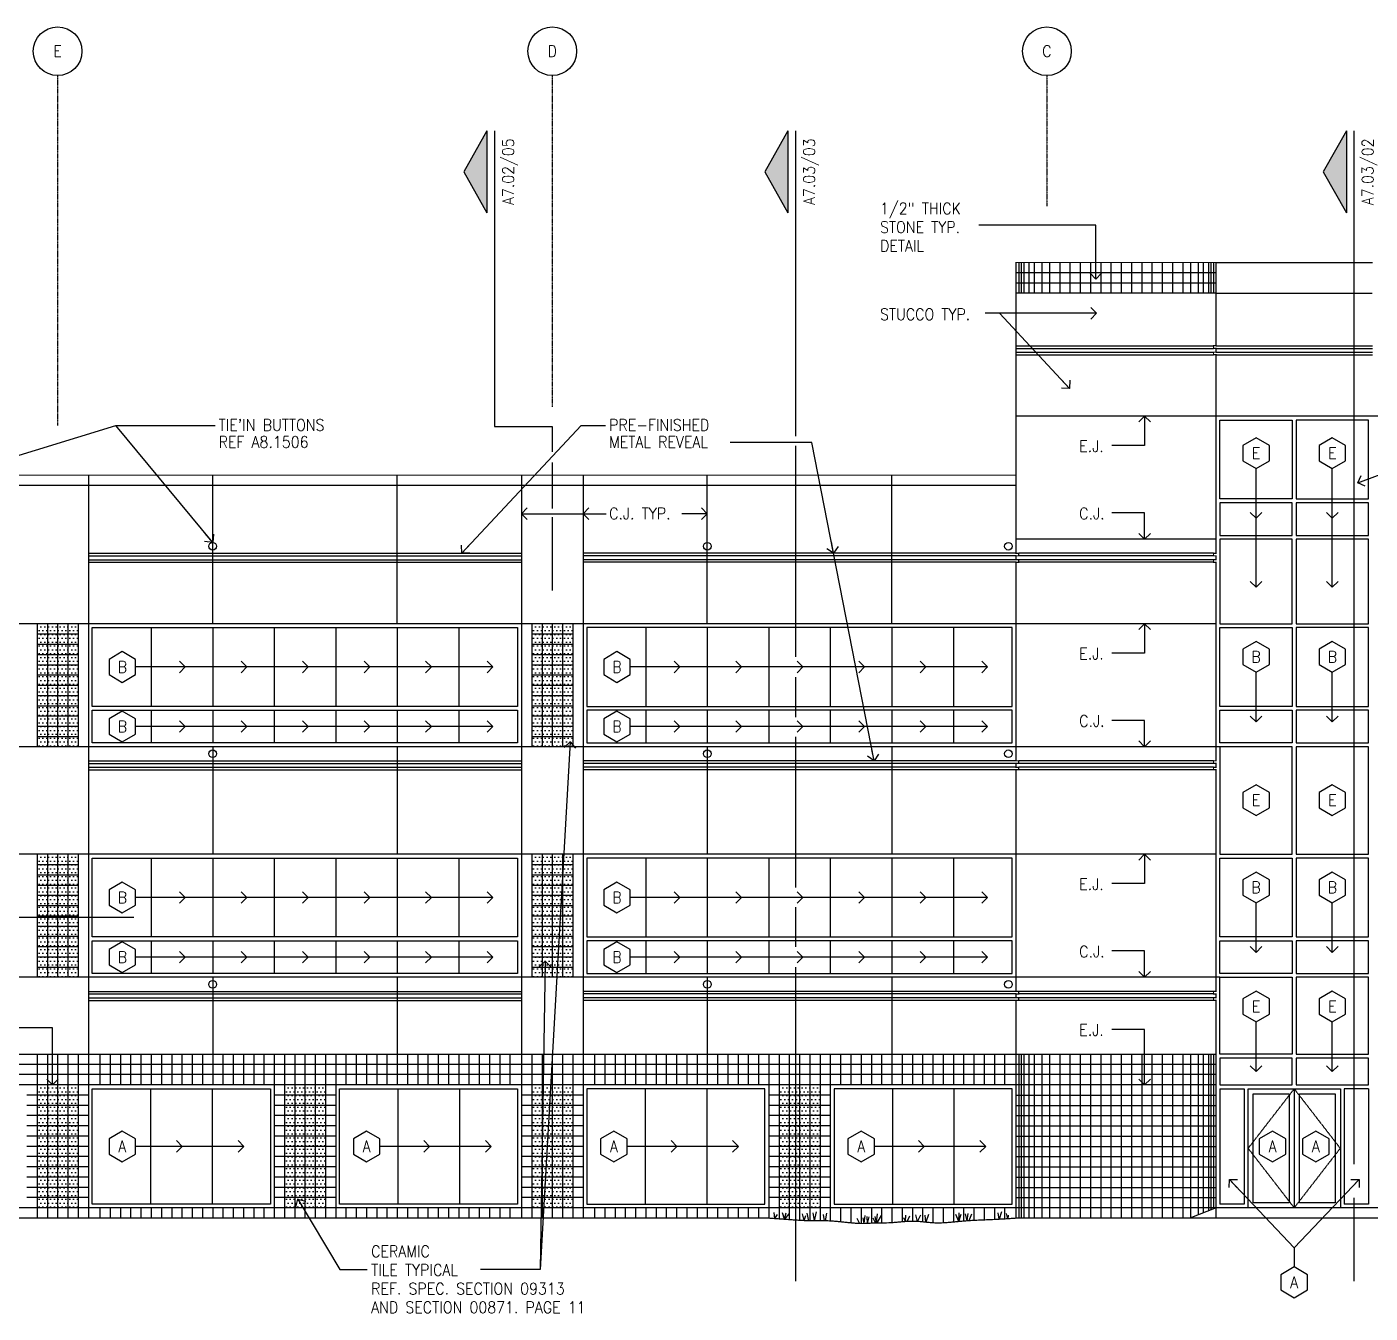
# Model space of a CAD drawing. Header units: inches. Extents: x 52 to 3653, y 87 to 2575.
# Drawn here: x 1577 to 2625, y 87 to 1091 of the extents above; entities that cross this region are included whole.
import ezdxf
from ezdxf.enums import TextEntityAlignment as Align

# ---------------------------------------------------------------- set-up
doc = ezdxf.new("R2010")
doc.units = ezdxf.units.IN
doc.header["$LTSCALE"] = 0.5
doc.header["$MEASUREMENT"] = 0
doc.linetypes.add('CENTER', pattern=[2, 1.25, -0.25, 0.25, -0.25])
doc.linetypes.add('HIDDEN', pattern=[0.375, 0.25, -0.125])
doc.layers.get('0').update_dxf_attribs({"linetype": 'CONTINUOUS'})
for name, color, linetype in [('A-ANNO-NOTE', 7, 'CONTINUOUS'), ('A-DOOR', 3, 'CONTINUOUS'), ('A-DOOR-IDEN', 7, 'CONTINUOUS'), ('A-ELEV', 2, 'CONTINUOUS'), ('A-ELEV-OTLN', 5, 'CONTINUOUS'), ('A-ELEV-PATT', 8, 'CONTINUOUS'), ('A-GLAZ-FULL', 3, 'CONTINUOUS'), ('A-GLAZ-IDEN', 7, 'CONTINUOUS'), ('A-SECT-IDEN', 7, 'CONTINUOUS'), ('S-GRID', 8, 'CENTER'), ('S-GRID-IDEN', 7, 'CONTINUOUS')]:
    doc.layers.add(name, color=color, linetype=linetype)
doc.styles.add('NOTE', font='romans.shx', dxfattribs={"width": 0.9})
doc.dimstyles.new('A5-96', dxfattribs={"dimscale": 96, "dimtxt": 0.09375, "dimasz": 0.09375, "dimexe": 0.03125, "dimexo": 0.03125, "dimgap": 0.03125, "dimtad": 1, "dimdec": 4, "dimzin": 3, "dimdsep": 46, "dimlunit": 4, "dimtxsty": 'NOTE', "dimblk1": 'OPEN90', "dimblk2": 'OPEN90', "dimsah": 1, "dimcen": 0.09375, "dimclrd": 256, "dimclre": 256, "dimclrt": 256, "dimadec": 0, "dimazin": 0, "dimtfac": 1, "dimtdec": 4, "dimtmove": 2, "dimatfit": 3, "dimldrblk": 'OPEN90', "dimfxl": 0, "dimtolj": 1, "dimtzin": 1, "dimarcsym": 0})

# ---------------------------------------------------------------- blocks, each defined once
blk = doc.blocks.new('GRIDIDEN1')
blk.add_circle((0, 0), 0.198)
at = {"style": 'NOTE', "width": 0.9}
blk.add_attdef('IDEN1', text='', height=0.0938, dxfattribs=at).set_placement((0, 0), align=Align.MIDDLE)
blk = doc.blocks.new('SECTIDEN')
blk.add_hatch(color=256).paths.add_polyline_path([(18, 32), (0, 0), (18, -32)])
for p, q in [((18, 32), (0, 0)), ((18, 32), (18, -32)), ((0, 0), (18, -32))]:
    blk.add_line(p, q)
blk = doc.blocks.new('SYMB')
blk.add_lwpolyline([(0, 0.125), (-0.108, 0.062), (-0.108, -0.062), (0, -0.125), (0.108, -0.062), (0.108, 0.062)], close=True)
at = {"style": 'NOTE', "width": 0.9}
blk.add_attdef('SYMB', text='', height=0.0938, dxfattribs=at).set_placement((0, 0), align=Align.MIDDLE)
blk = doc.blocks.new('_OPEN90')
at = {"color": 0, "linetype": 'ByBlock'}
for p, q in [((0, 0), (-1, 0)), ((-0.5, 0.5), (0, 0)), ((0, 0), (-0.5, -0.5))]:
    blk.add_line(p, q, dxfattribs=at)

msp = doc.modelspace()

# ---------------------------------------------------------------- hatches: boundary and pattern name
at = {"layer": 'A-ELEV-PATT'}
h = msp.add_hatch(dxfattribs=at)
h.set_pattern_fill('DOTS', color=256, scale=48, style=0)
h.set_pattern_definition([(0, (-1461.8408, -214.4242), (1.5, 3), [0, -3])])
h.paths.add_polyline_path([(1616.67347, 624.85599), (1584.67347, 624.85599), (1584.67347, 528.85599), (1616.67347, 528.85599)])
h = msp.add_hatch(dxfattribs=at)
h.set_pattern_fill('DOTS', color=256, scale=48, style=0)
h.set_pattern_definition([(0, (-1075.8408, -214.4242), (1.5, 3), [0, -3])])
h.paths.add_polyline_path([(2002.67347, 624.85599), (1970.67347, 624.85599), (1970.67347, 528.85599), (2002.67347, 528.85599)])
h = msp.add_hatch(dxfattribs=at)
h.set_pattern_fill('DOTS', color=256, scale=48, style=0)
h.set_pattern_definition([(0, (-1461.8408, -394.4242), (1.5, 3), [0, -3])])
h.paths.add_polyline_path([(1616.67347, 444.85599), (1584.67347, 444.85599), (1584.67347, 348.85599), (1616.67347, 348.85599)])
h = msp.add_hatch(dxfattribs=at)
h.set_pattern_fill('DOTS', color=256, scale=48, style=0)
h.set_pattern_definition([(0, (-1075.8408, -394.4242), (1.5, 3), [0, -3])])
h.paths.add_polyline_path([(2002.67347, 444.85599), (1970.67347, 444.85599), (1970.67347, 348.85599), (2002.67347, 348.85599)])
h = msp.add_hatch(dxfattribs=at)
h.set_pattern_fill('DOTS', color=256, scale=48, style=0)
h.set_pattern_definition([(0, (-1461.8408, -214.4242), (1.5, 3), [0, -3])])
h.paths.add_polyline_path([(1584.67347, 264.85599), (1616.67347, 264.85599), (1616.67347, 168.85599), (1584.67347, 168.85599)])
h = msp.add_hatch(dxfattribs=at)
h.set_pattern_fill('DOTS', color=256, scale=48, style=0)
h.set_pattern_definition([(0, (-1268.8408, -214.4242), (1.5, 3), [0, -3])])
h.paths.add_polyline_path([(1777.67347, 264.85599), (1809.67347, 264.85599), (1809.67347, 168.85599), (1777.67347, 168.85599)])
h = msp.add_hatch(dxfattribs=at)
h.set_pattern_fill('DOTS', color=256, scale=48, style=0)
h.set_pattern_definition([(0, (-1075.8408, -214.4242), (1.5, 3), [0, -3])])
h.paths.add_polyline_path([(1970.67347, 264.85599), (2002.67347, 264.85599), (2002.67347, 168.85599), (1970.67347, 168.85599)])
h = msp.add_hatch(dxfattribs=at)
h.set_pattern_fill('DOTS', color=256, scale=48, style=0)
h.set_pattern_definition([(0, (-882.8408, -214.4242), (1.5, 3), [0, -3])])
h.paths.add_polyline_path([(2163.67347, 264.85599), (2195.67347, 264.85599), (2195.67347, 168.85599), (2163.67347, 168.85599)])

# ---------------------------------------------------------------- linework, layer by layer
at = {"layer": 'A-DOOR', "linetype": 'HIDDEN'}
for p, q in [((2565.67347, 261.85599), (2529.67347, 215.35599)), ((2601.67347, 215.35599), (2565.67347, 261.85599)), ((2529.67347, 215.35599), (2565.67347, 168.85599)), ((2565.67347, 168.85599), (2601.67347, 215.35599))]:
    msp.add_line(p, q, dxfattribs=at)
at = {"layer": 'A-DOOR'}
msp.add_line((2565.67347, 261.85599), (2565.67347, 168.85599), dxfattribs=at)
for points in [[(2529.67347, 261.85599), (2601.67347, 261.85599), (2601.67347, 168.85599), (2529.67347, 168.85599)], [(2561.67347, 172.85599), (2533.67347, 172.85599), (2533.67347, 257.85599), (2561.67347, 257.85599), (2561.67347, 172.85599)]]:
    msp.add_lwpolyline(points, close=True, dxfattribs=at)
msp.add_lwpolyline([(2569.67347, 257.85599), (2597.67347, 257.85599), (2597.67347, 172.85599), (2569.67347, 172.85599), (2569.67347, 257.85599)], dxfattribs=at)
at = {"layer": 'A-ELEV'}
for p, q in [((2504.67347, 906.85599), (2626.67347, 906.85599)), ((2504.67347, 882.85599), (2348.67347, 882.85599)), ((2348.67347, 841.85599), (2502.67347, 841.85599)), ((2348.67347, 839.85599), (2502.67347, 839.85599)), ((2504.67347, 841.85599), (2626.67347, 841.85599)), ((2504.67347, 839.85599), (2626.67347, 839.85599)), ((2348.67347, 836.85599), (2502.67347, 836.85599)), ((2348.67347, 834.85599), (2502.67347, 834.85599)), ((2504.67347, 836.85599), (2626.67347, 836.85599)), ((2504.67347, 834.85599), (2626.67347, 834.85599)), ((2782.67347, 786.85599), (2348.67347, 786.85599)), ((1624.67347, 740.85599), (1624.67347, 168.85599)), ((1721.67347, 624.85599), (1721.67347, 740.85599)), ((1865.67347, 624.85599), (1865.67347, 740.85599)), ((1962.67347, 740.85599), (1962.67347, 168.85599)), ((2010.67347, 740.85599), (2010.67347, 168.85599)), ((2107.67347, 624.85599), (2107.67347, 740.85599)), ((2251.67347, 624.85599), (2251.67347, 740.85599)), ((2348.67347, 732.85599), (1205.67347, 732.85599)), ((2504.67347, 690.85599), (2348.67347, 690.85599)), ((1624.67347, 679.85599), (1962.67347, 679.85599)), ((1624.67347, 677.85599), (1962.67347, 677.85599)), ((1624.67347, 674.85599), (1962.67347, 674.85599)), ((1624.67347, 672.85599), (1962.67347, 672.85599)), ((2348.67347, 679.85599), (2010.67347, 679.85599)), ((2348.67347, 677.85599), (2010.67347, 677.85599)), ((2348.67347, 674.85599), (2010.67347, 674.85599)), ((2348.67347, 672.85599), (2010.67347, 672.85599)), ((2502.67347, 679.85599), (2350.67347, 679.85599)), ((2502.67347, 677.85599), (2350.67347, 677.85599)), ((2502.67347, 674.85599), (2350.67347, 674.85599)), ((2502.67347, 672.85599), (2350.67347, 672.85599)), ((2504.67347, 624.85599), (1205.67347, 624.85599)), ((2507.67347, 528.85599), (1205.67347, 528.85599)), ((1721.67347, 528.85599), (1721.67347, 444.85599)), ((1865.67347, 528.85599), (1865.67347, 444.85599)), ((2107.67347, 528.85599), (2107.67347, 444.85599)), ((2251.67347, 528.85599), (2251.67347, 444.85599)), ((1624.67347, 517.85599), (1962.67347, 517.85599)), ((1624.67347, 515.85599), (1962.67347, 515.85599)), ((2348.67347, 517.85599), (2010.67347, 517.85599)), ((2348.67347, 515.85599), (2010.67347, 515.85599)), ((2502.67347, 517.85599), (2350.67347, 517.85599)), ((2502.67347, 515.85599), (2350.67347, 515.85599)), ((1624.67347, 512.85599), (1962.67347, 512.85599)), ((1624.67347, 510.85599), (1962.67347, 510.85599)), ((2348.67347, 512.85599), (2010.67347, 512.85599)), ((2348.67347, 510.85599), (2010.67347, 510.85599)), ((2502.67347, 512.85599), (2350.67347, 512.85599)), ((2502.67347, 510.85599), (2350.67347, 510.85599)), ((2504.67347, 444.85599), (1205.67347, 444.85599)), ((2507.67347, 348.85599), (668.67347, 348.85599)), ((1721.67347, 348.85599), (1721.67347, 264.85599)), ((1865.67347, 348.85599), (1865.67347, 264.85599)), ((2107.67347, 348.85599), (2107.67347, 264.85599)), ((2251.67347, 348.85599), (2251.67347, 264.85599)), ((1624.67347, 337.85599), (1962.67347, 337.85599)), ((1624.67347, 335.85599), (1962.67347, 335.85599)), ((2348.67347, 337.85599), (2010.67347, 337.85599)), ((2348.67347, 335.85599), (2010.67347, 335.85599)), ((2502.67347, 337.85599), (2350.67347, 337.85599)), ((2502.67347, 335.85599), (2350.67347, 335.85599)), ((1624.67347, 332.85599), (1962.67347, 332.85599)), ((1624.67347, 330.85599), (1962.67347, 330.85599)), ((2348.67347, 332.85599), (2010.67347, 332.85599)), ((2348.67347, 330.85599), (2010.67347, 330.85599)), ((2502.67347, 332.85599), (2350.67347, 332.85599)), ((2502.67347, 330.85599), (2350.67347, 330.85599)), ((668.67347, 288.85599), (2504.67347, 288.85599)), ((1769.67347, 288.85599), (1769.67347, 168.85599)), ((1817.67347, 288.85599), (1817.67347, 168.85599)), ((2155.67347, 288.85599), (2155.67347, 168.85599)), ((2203.67347, 288.85599), (2203.67347, 168.85599)), ((2504.67347, 264.85599), (668.67347, 264.85599)), ((3086.67347, 168.85599), (668.67347, 168.85599)), ((2504.67347, 168.85599), (2484.33582, 160.85599))]:
    msp.add_line(p, q, dxfattribs=at)
for centre in [(1721.67347, 685.35599), (2107.67347, 685.35599), (2342.67347, 685.35599), (1721.67347, 523.35599), (2107.67347, 523.35599), (2342.67347, 523.35599), (1721.67347, 343.35599), (2107.67347, 343.35599), (2342.67347, 343.35599)]:
    msp.add_circle(centre, 3, dxfattribs=at)
at = {"layer": 'A-ELEV-OTLN', "const_width": 1}
for points in [[(2504.67347, 160.85599), (2504.67347, 330.85599), (2502.67347, 330.85599), (2502.67347, 332.85599), (2504.67347, 332.85599), (2504.67347, 335.85599), (2502.67347, 335.85599), (2502.67347, 337.85599), (2504.67347, 337.85599), (2504.67347, 510.85599), (2502.67347, 510.85599), (2502.67347, 512.85599), (2504.67347, 512.85599), (2504.67347, 515.85599), (2502.67347, 515.85599), (2502.67347, 517.85599), (2504.67347, 517.85599), (2504.67347, 672.85599), (2502.67347, 672.85599), (2502.67347, 674.85599), (2504.67347, 674.85599), (2504.67347, 677.85599), (2502.67347, 677.85599), (2502.67347, 679.85599), (2504.67347, 679.85599), (2504.67347, 834.85599), (2502.67347, 834.85599), (2502.67347, 836.85599), (2504.67347, 836.85599), (2504.67347, 839.85599), (2502.67347, 839.85599), (2502.67347, 841.85599), (2504.67347, 841.85599), (2504.67347, 906.85599), (2348.67347, 906.85599), (2348.67347, 679.85599), (2350.67347, 679.85599), (2350.67347, 677.85599), (2348.67347, 677.85599), (2348.67347, 674.85599), (2348.67347, 677.85599), (2348.67347, 674.85599), (2350.67347, 674.85599), (2350.67347, 672.85599), (2348.67347, 672.85599), (2348.67347, 517.85599), (2350.67347, 517.85599), (2350.67347, 515.85599), (2348.67347, 515.85599), (2348.67347, 512.85599), (2350.67347, 512.85599), (2350.67347, 510.85599), (2348.67347, 510.85599), (2348.67347, 337.85599), (2350.67347, 337.85599), (2350.67347, 335.85599), (2348.67347, 335.85599), (2348.67347, 332.85599), (2350.67347, 332.85599), (2350.67347, 330.85599), (2348.67347, 330.85599), (2348.67347, 160.85599)], [(2504.67347, 882.85599), (2626.67347, 882.85599)], [(2348.67347, 740.85599), (657.67347, 740.85599), (657.67347, 690.85599), (630.20574, 690.85599)], [(2155.66551, 160.85599), (1524.74481, 160.85599)], [(2348.67347, 160.85599), (2342.25744, 160.41278), (2336.56082, 160.07236), (2331.48755, 159.81196), (2326.9416, 159.60883), (2322.82695, 159.4402), (2319.04755, 159.28331), (2315.50738, 159.11541), (2312.11039, 158.91372), (2308.7786, 158.66283), (2305.50614, 158.37659), (2302.3052, 158.07622), (2299.18796, 157.78292), (2296.1666, 157.51789), (2293.2533, 157.30233), (2290.46025, 157.15745), (2287.79962, 157.10444), (2285.27712, 157.15653), (2282.8725, 157.295), (2280.55905, 157.49315), (2278.31004, 157.72429), (2276.09876, 157.9617), (2273.89848, 158.1787), (2271.68248, 158.34858), (2269.42404, 158.44465), (2267.10522, 158.44792), (2264.74317, 158.37031), (2262.36383, 158.23145), (2259.99314, 158.05097), (2257.65703, 157.84849), (2255.38143, 157.64367), (2253.19228, 157.45612), (2251.11552, 157.30547), (2249.17039, 157.20614), (2247.34944, 157.15156), (2245.63852, 157.12996), (2244.02348, 157.12957), (2242.49017, 157.1386), (2241.02445, 157.14527), (2239.61218, 157.13781), (2238.2392, 157.10444), (2236.88809, 157.03779), (2235.52834, 156.94815), (2234.12614, 156.85025), (2232.64772, 156.7588), (2231.05927, 156.68851), (2229.32699, 156.65409), (2227.4171, 156.67025), (2225.2958, 156.75172), (2222.94446, 156.90757), (2220.40503, 157.12443), (2217.73464, 157.38328), (2214.99042, 157.66511), (2212.2295, 157.95091), (2209.50898, 158.22166), (2206.88601, 158.45837), (2204.4177, 158.64201), (2202.14365, 158.75919), (2200.03343, 158.81897), (2198.03907, 158.83602), (2196.11261, 158.82501), (2194.20608, 158.80061), (2192.27152, 158.77749), (2190.26097, 158.77033), (2188.12647, 158.7938), (2185.80996, 158.86063), (2183.21302, 158.97584), (2180.22714, 159.14253), (2176.74379, 159.36377), (2172.65447, 159.64265), (2167.85066, 159.98225), (2162.22384, 160.38567), (2155.66551, 160.85599)], [(2348.67347, 160.85599), (2782.67347, 160.85599)]]:
    msp.add_lwpolyline(points, dxfattribs=at)
at = {"layer": 'A-ELEV-PATT'}
for p, q in [((2350.67347, 906.85599), (2350.67347, 882.85599)), ((2352.67347, 906.85599), (2352.67347, 882.85599)), ((2354.67347, 906.85599), (2354.67347, 882.85599)), ((2358.67347, 906.85599), (2358.67347, 882.85599)), ((2362.67347, 906.85599), (2362.67347, 882.85599)), ((2368.67347, 906.85599), (2368.67347, 882.85599)), ((2374.67347, 906.85599), (2374.67347, 882.85599)), ((2382.67347, 906.85599), (2382.67347, 882.85599)), ((2390.67347, 906.85599), (2390.67347, 882.85599)), ((2398.67347, 906.85599), (2398.67347, 882.85599)), ((2406.67347, 906.85599), (2406.67347, 882.85599)), ((2414.67347, 906.85599), (2414.67347, 882.85599)), ((2422.67347, 906.85599), (2422.67347, 882.85599)), ((2430.67347, 906.85599), (2430.67347, 882.85599)), ((2438.67347, 906.85599), (2438.67347, 882.85599)), ((2446.67347, 906.85599), (2446.67347, 882.85599)), ((2454.67347, 906.85599), (2454.67347, 882.85599)), ((2462.67347, 906.85599), (2462.67347, 882.85599)), ((2470.67347, 906.85599), (2470.67347, 882.85599)), ((2478.67347, 906.85599), (2478.67347, 882.85599)), ((2484.67347, 906.85599), (2484.67347, 882.85599)), ((2490.67347, 906.85599), (2490.67347, 882.85599)), ((2494.67347, 906.85599), (2494.67347, 882.85599)), ((2498.67347, 906.85599), (2498.67347, 882.85599)), ((2500.67347, 906.85599), (2500.67347, 882.85599)), ((2502.67347, 906.85599), (2502.67347, 882.85599)), ((2504.67347, 898.85599), (2348.67347, 898.85599)), ((2504.67347, 890.85599), (2348.67347, 890.85599)), ((1584.67347, 624.85599), (1584.67347, 528.85599)), ((1592.67347, 624.85599), (1592.67347, 528.85599)), ((1600.67347, 624.85599), (1600.67347, 528.85599)), ((1608.67347, 624.85599), (1608.67347, 528.85599)), ((1616.67347, 624.85599), (1616.67347, 528.85599)), ((1970.67347, 624.85599), (1970.67347, 528.85599)), ((1978.67347, 624.85599), (1978.67347, 528.85599)), ((1986.67347, 624.85599), (1986.67347, 528.85599)), ((1994.67347, 624.85599), (1994.67347, 528.85599)), ((2002.67347, 624.85599), (2002.67347, 528.85599)), ((1584.67347, 616.85599), (1616.67347, 616.85599)), ((1584.67347, 608.85599), (1616.67347, 608.85599)), ((1970.67347, 616.85599), (2002.67347, 616.85599)), ((1970.67347, 608.85599), (2002.67347, 608.85599)), ((1584.67347, 600.85599), (1616.67347, 600.85599)), ((1970.67347, 600.85599), (2002.67347, 600.85599)), ((1584.67347, 592.85599), (1616.67347, 592.85599)), ((1970.67347, 592.85599), (2002.67347, 592.85599)), ((1584.67347, 584.85599), (1616.67347, 584.85599)), ((1584.67347, 576.85599), (1616.67347, 576.85599)), ((1970.67347, 584.85599), (2002.67347, 584.85599)), ((1970.67347, 576.85599), (2002.67347, 576.85599)), ((1584.67347, 568.85599), (1616.67347, 568.85599)), ((1970.67347, 568.85599), (2002.67347, 568.85599)), ((1584.67347, 560.85599), (1616.67347, 560.85599)), ((1970.67347, 560.85599), (2002.67347, 560.85599)), ((1584.67347, 552.85599), (1616.67347, 552.85599)), ((1970.67347, 552.85599), (2002.67347, 552.85599)), ((1584.67347, 544.85599), (1616.67347, 544.85599)), ((1584.67347, 536.85599), (1616.67347, 536.85599)), ((1970.67347, 544.85599), (2002.67347, 544.85599)), ((1970.67347, 536.85599), (2002.67347, 536.85599)), ((1584.67347, 444.85599), (1584.67347, 348.85599)), ((1592.67347, 444.85599), (1592.67347, 348.85599)), ((1600.67347, 444.85599), (1600.67347, 348.85599)), ((1608.67347, 444.85599), (1608.67347, 348.85599)), ((1616.67347, 444.85599), (1616.67347, 348.85599)), ((1970.67347, 444.85599), (1970.67347, 348.85599)), ((1978.67347, 444.85599), (1978.67347, 348.85599)), ((1986.67347, 444.85599), (1986.67347, 348.85599)), ((1994.67347, 444.85599), (1994.67347, 348.85599)), ((2002.67347, 444.85599), (2002.67347, 348.85599)), ((1584.67347, 436.85599), (1616.67347, 436.85599)), ((1970.67347, 436.85599), (2002.67347, 436.85599)), ((1584.67347, 428.85599), (1616.67347, 428.85599)), ((1584.67347, 420.85599), (1616.67347, 420.85599)), ((1970.67347, 428.85599), (2002.67347, 428.85599)), ((1970.67347, 420.85599), (2002.67347, 420.85599)), ((1584.67347, 412.85599), (1616.67347, 412.85599)), ((1970.67347, 412.85599), (2002.67347, 412.85599)), ((1584.67347, 404.85599), (1616.67347, 404.85599)), ((1970.67347, 404.85599), (2002.67347, 404.85599)), ((1584.67347, 396.85599), (1616.67347, 396.85599)), ((1584.67347, 388.85599), (1616.67347, 388.85599)), ((1970.67347, 396.85599), (2002.67347, 396.85599)), ((1970.67347, 388.85599), (2002.67347, 388.85599)), ((1584.67347, 380.85599), (1616.67347, 380.85599)), ((1970.67347, 380.85599), (2002.67347, 380.85599)), ((1584.67347, 372.85599), (1616.67347, 372.85599)), ((1970.67347, 372.85599), (2002.67347, 372.85599)), ((1584.67347, 364.85599), (1616.67347, 364.85599)), ((1584.67347, 356.85599), (1616.67347, 356.85599)), ((1970.67347, 364.85599), (2002.67347, 364.85599)), ((1970.67347, 356.85599), (2002.67347, 356.85599)), ((1584.67347, 288.85599), (1584.67347, 160.85599)), ((1592.67347, 288.85599), (1592.67347, 160.85599)), ((1600.67347, 288.85599), (1600.67347, 160.85599)), ((1608.67347, 288.85599), (1608.67347, 160.85599)), ((1616.67347, 288.85599), (1616.67347, 160.85599)), ((1633.67347, 288.85599), (1633.67347, 264.85599)), ((1641.67347, 288.85599), (1641.67347, 264.85599)), ((1649.67347, 288.85599), (1649.67347, 264.85599)), ((1657.67347, 288.85599), (1657.67347, 264.85599)), ((1665.67347, 288.85599), (1665.67347, 264.85599)), ((1673.67347, 288.85599), (1673.67347, 264.85599)), ((1681.67347, 288.85599), (1681.67347, 264.85599)), ((1689.67347, 288.85599), (1689.67347, 264.85599)), ((1697.67347, 288.85599), (1697.67347, 264.85599)), ((1705.67347, 288.85599), (1705.67347, 264.85599)), ((1713.67347, 288.85599), (1713.67347, 264.85599)), ((1729.67347, 288.85599), (1729.67347, 264.85599)), ((1737.67347, 288.85599), (1737.67347, 264.85599)), ((1745.67347, 288.85599), (1745.67347, 264.85599)), ((1753.67347, 288.85599), (1753.67347, 264.85599)), ((1761.67347, 288.85599), (1761.67347, 264.85599)), ((1777.67347, 288.85599), (1777.67347, 160.85599)), ((1785.67347, 288.85599), (1785.67347, 160.85599)), ((1793.67347, 288.85599), (1793.67347, 160.85599)), ((1801.67347, 288.85599), (1801.67347, 160.85599)), ((1809.67347, 288.85599), (1809.67347, 160.85599)), ((1825.67347, 288.85599), (1825.67347, 264.85599)), ((1833.67347, 288.85599), (1833.67347, 264.85599)), ((1841.67347, 288.85599), (1841.67347, 264.85599)), ((1849.67347, 288.85599), (1849.67347, 264.85599)), ((1857.67347, 288.85599), (1857.67347, 264.85599)), ((1873.67347, 288.85599), (1873.67347, 264.85599)), ((1881.67347, 288.85599), (1881.67347, 264.85599)), ((1889.67347, 288.85599), (1889.67347, 264.85599)), ((1897.67347, 288.85599), (1897.67347, 264.85599)), ((1905.67347, 288.85599), (1905.67347, 264.85599)), ((1913.67347, 288.85599), (1913.67347, 264.85599)), ((1921.67347, 288.85599), (1921.67347, 264.85599)), ((1929.67347, 288.85599), (1929.67347, 264.85599)), ((1937.67347, 288.85599), (1937.67347, 264.85599)), ((1945.67347, 288.85599), (1945.67347, 264.85599)), ((1953.67347, 288.85599), (1953.67347, 264.85599)), ((1970.67347, 288.85599), (1970.67347, 160.85599)), ((1978.67347, 288.85599), (1978.67347, 160.85599)), ((1986.67347, 288.85599), (1986.67347, 160.85599)), ((1994.67347, 288.85599), (1994.67347, 160.85599)), ((2002.67347, 288.85599), (2002.67347, 160.85599)), ((2019.67347, 288.85599), (2019.67347, 264.85599)), ((2027.67347, 288.85599), (2027.67347, 264.85599)), ((2035.67347, 288.85599), (2035.67347, 264.85599)), ((2043.67347, 288.85599), (2043.67347, 264.85599)), ((2051.67347, 288.85599), (2051.67347, 264.85599)), ((2059.67347, 288.85599), (2059.67347, 264.85599)), ((2067.67347, 288.85599), (2067.67347, 264.85599)), ((2075.67347, 288.85599), (2075.67347, 264.85599)), ((2083.67347, 288.85599), (2083.67347, 264.85599)), ((2091.67347, 288.85599), (2091.67347, 264.85599)), ((2099.67347, 288.85599), (2099.67347, 264.85599)), ((2115.67347, 288.85599), (2115.67347, 264.85599)), ((2123.67347, 288.85599), (2123.67347, 264.85599)), ((2131.67347, 288.85599), (2131.67347, 264.85599)), ((2139.67347, 288.85599), (2139.67347, 264.85599)), ((2147.67347, 288.85599), (2147.67347, 264.85599)), ((2163.67347, 288.85599), (2163.67347, 160.28174)), ((2171.67347, 288.85599), (2171.67347, 159.712)), ((2179.67347, 288.85599), (2179.67347, 159.17769)), ((2187.67347, 288.85599), (2187.67347, 158.80686)), ((2195.67347, 288.85599), (2195.67347, 158.81939)), ((2211.67347, 288.85599), (2211.67347, 264.85599)), ((2219.67347, 288.85599), (2219.67347, 264.85599)), ((2227.67347, 288.85599), (2227.67347, 264.85599)), ((2235.67347, 288.85599), (2235.67347, 264.85599)), ((2243.67347, 288.85599), (2243.67347, 264.85599)), ((2259.67347, 288.85599), (2259.67347, 264.85599)), ((2267.67347, 288.85599), (2267.67347, 264.85599)), ((2275.67347, 288.85599), (2275.67347, 264.85599)), ((2283.67347, 288.85599), (2283.67347, 264.85599)), ((2291.67347, 288.85599), (2291.67347, 264.85599)), ((2299.67347, 288.85599), (2299.67347, 264.85599)), ((2307.67347, 288.85599), (2307.67347, 264.85599)), ((2315.67347, 288.85599), (2315.67347, 264.85599)), ((2323.67347, 288.85599), (2323.67347, 264.85599)), ((2331.67347, 288.85599), (2331.67347, 264.85599)), ((2339.67347, 288.85599), (2339.67347, 264.85599)), ((2350.67347, 288.85599), (2350.67347, 160.85599)), ((2352.67347, 288.85599), (2352.67347, 160.85599)), ((2354.67347, 288.85599), (2354.67347, 160.85599)), ((2358.67347, 288.85599), (2358.67347, 160.85599)), ((2362.67347, 288.85599), (2362.67347, 160.85599)), ((2368.67347, 288.85599), (2368.67347, 160.85599)), ((2374.67347, 288.85599), (2374.67347, 160.85599)), ((2382.67347, 288.85599), (2382.67347, 160.85599)), ((2390.67347, 288.85599), (2390.67347, 160.85599)), ((2398.67347, 288.85599), (2398.67347, 160.85599)), ((2406.67347, 288.85599), (2406.67347, 160.85599)), ((2414.67347, 288.85599), (2414.67347, 160.85599)), ((2422.67347, 288.85599), (2422.67347, 160.85599)), ((2430.67347, 288.85599), (2430.67347, 160.85599)), ((2438.67347, 288.85599), (2438.67347, 160.85599)), ((2446.67347, 288.85599), (2446.67347, 160.85599)), ((2454.67347, 288.85599), (2454.67347, 160.85599)), ((2462.67347, 288.85599), (2462.67347, 160.85599)), ((2470.67347, 288.85599), (2470.67347, 160.85599)), ((2478.67347, 288.85599), (2478.67347, 160.85599)), ((2484.67347, 288.85599), (2484.67347, 160.98881)), ((2490.67347, 288.85599), (2490.67347, 163.34896)), ((2494.67347, 288.85599), (2494.67347, 164.9224)), ((2498.67347, 288.85599), (2498.67347, 166.49583)), ((2500.67347, 288.85599), (2500.67347, 167.28255)), ((2502.67347, 288.85599), (2502.67347, 168.06927)), ((2504.67347, 280.85599), (668.67347, 280.85599)), ((2504.67347, 272.85599), (668.67347, 272.85599)), ((1624.67347, 256.85599), (1576.67347, 256.85599)), ((1817.67347, 256.85599), (1769.67347, 256.85599)), ((2010.67347, 256.85599), (1962.67347, 256.85599)), ((2203.67347, 256.85599), (2155.67347, 256.85599)), ((2348.67347, 256.85599), (2504.67347, 256.85599)), ((1624.67347, 248.85599), (1576.67347, 248.85599)), ((1817.67347, 248.85599), (1769.67347, 248.85599)), ((2010.67347, 248.85599), (1962.67347, 248.85599)), ((2203.67347, 248.85599), (2155.67347, 248.85599)), ((2348.67347, 248.85599), (2504.67347, 248.85599)), ((1624.67347, 240.85599), (1576.67347, 240.85599)), ((1624.67347, 232.85599), (1576.67347, 232.85599)), ((1817.67347, 240.85599), (1769.67347, 240.85599)), ((1817.67347, 232.85599), (1769.67347, 232.85599)), ((2010.67347, 240.85599), (1962.67347, 240.85599)), ((2010.67347, 232.85599), (1962.67347, 232.85599)), ((2203.67347, 240.85599), (2155.67347, 240.85599)), ((2203.67347, 232.85599), (2155.67347, 232.85599)), ((2348.67347, 240.85599), (2504.67347, 240.85599)), ((2348.67347, 232.85599), (2504.67347, 232.85599)), ((1624.67347, 224.85599), (1576.67347, 224.85599)), ((1817.67347, 224.85599), (1769.67347, 224.85599)), ((2010.67347, 224.85599), (1962.67347, 224.85599)), ((2203.67347, 224.85599), (2155.67347, 224.85599)), ((2348.67347, 224.85599), (2504.67347, 224.85599)), ((1624.67347, 216.85599), (1576.67347, 216.85599)), ((1817.67347, 216.85599), (1769.67347, 216.85599)), ((2010.67347, 216.85599), (1962.67347, 216.85599)), ((2203.67347, 216.85599), (2155.67347, 216.85599)), ((2348.67347, 216.85599), (2504.67347, 216.85599)), ((1624.67347, 208.85599), (1576.67347, 208.85599)), ((1624.67347, 200.85599), (1576.67347, 200.85599)), ((1817.67347, 208.85599), (1769.67347, 208.85599)), ((1817.67347, 200.85599), (1769.67347, 200.85599)), ((2010.67347, 208.85599), (1962.67347, 208.85599)), ((2010.67347, 200.85599), (1962.67347, 200.85599)), ((2203.67347, 208.85599), (2155.67347, 208.85599)), ((2203.67347, 200.85599), (2155.67347, 200.85599)), ((2348.67347, 208.85599), (2504.67347, 208.85599)), ((2348.67347, 200.85599), (2504.67347, 200.85599)), ((1624.67347, 192.85599), (1576.67347, 192.85599)), ((1817.67347, 192.85599), (1769.67347, 192.85599)), ((2010.67347, 192.85599), (1962.67347, 192.85599)), ((2203.67347, 192.85599), (2155.67347, 192.85599)), ((2348.67347, 192.85599), (2504.67347, 192.85599)), ((1624.67347, 184.85599), (1576.67347, 184.85599)), ((1817.67347, 184.85599), (1769.67347, 184.85599)), ((2010.67347, 184.85599), (1962.67347, 184.85599)), ((2203.67347, 184.85599), (2155.67347, 184.85599)), ((2348.67347, 184.85599), (2504.67347, 184.85599)), ((1624.67347, 176.85599), (1576.67347, 176.85599)), ((1624.67347, 168.85599), (1624.67347, 160.85599)), ((1633.67347, 168.85599), (1633.67347, 160.85599)), ((1641.67347, 168.85599), (1641.67347, 160.85599)), ((1649.67347, 168.85599), (1649.67347, 160.85599)), ((1657.67347, 168.85599), (1657.67347, 160.85599)), ((1665.67347, 168.85599), (1665.67347, 160.85599)), ((1673.67347, 168.85599), (1673.67347, 160.85599)), ((1681.67347, 168.85599), (1681.67347, 160.85599)), ((1689.67347, 168.85599), (1689.67347, 160.85599)), ((1697.67347, 168.85599), (1697.67347, 160.85599)), ((1705.67347, 168.85599), (1705.67347, 160.85599)), ((1713.67347, 168.85599), (1713.67347, 160.85599)), ((1721.67347, 168.85599), (1721.67347, 160.85599)), ((1729.67347, 168.85599), (1729.67347, 160.85599)), ((1737.67347, 168.85599), (1737.67347, 160.85599)), ((1745.67347, 168.85599), (1745.67347, 160.85599)), ((1753.67347, 168.85599), (1753.67347, 160.85599)), ((1761.67347, 168.85599), (1761.67347, 160.85599)), ((1817.67347, 176.85599), (1769.67347, 176.85599)), ((1769.67347, 168.85599), (1769.67347, 160.85599)), ((1817.67347, 168.85599), (1817.67347, 160.85599)), ((1825.67347, 168.85599), (1825.67347, 160.85599)), ((1833.67347, 168.85599), (1833.67347, 160.85599)), ((1841.67347, 168.85599), (1841.67347, 160.85599)), ((1849.67347, 168.85599), (1849.67347, 160.85599)), ((1857.67347, 168.85599), (1857.67347, 160.85599)), ((1865.67347, 168.85599), (1865.67347, 160.85599)), ((1873.67347, 168.85599), (1873.67347, 160.85599)), ((1881.67347, 168.85599), (1881.67347, 160.85599)), ((1889.67347, 168.85599), (1889.67347, 160.85599)), ((1897.67347, 168.85599), (1897.67347, 160.85599)), ((1905.67347, 168.85599), (1905.67347, 160.85599)), ((1913.67347, 168.85599), (1913.67347, 160.85599)), ((1921.67347, 168.85599), (1921.67347, 160.85599)), ((1929.67347, 168.85599), (1929.67347, 160.85599)), ((1937.67347, 168.85599), (1937.67347, 160.85599)), ((1945.67347, 168.85599), (1945.67347, 160.85599)), ((1953.67347, 168.85599), (1953.67347, 160.85599)), ((2010.67347, 176.85599), (1962.67347, 176.85599)), ((1962.67347, 168.85599), (1962.67347, 160.85599)), ((2010.67347, 168.85599), (2010.67347, 160.85599)), ((2019.67347, 168.85599), (2019.67347, 160.85599)), ((2027.67347, 168.85599), (2027.67347, 160.85599)), ((2035.67347, 168.85599), (2035.67347, 160.85599)), ((2043.67347, 168.85599), (2043.67347, 160.85599)), ((2051.67347, 168.85599), (2051.67347, 160.85599)), ((2059.67347, 168.85599), (2059.67347, 160.85599)), ((2067.67347, 168.85599), (2067.67347, 160.85599)), ((2075.67347, 168.85599), (2075.67347, 160.85599)), ((2083.67347, 168.85599), (2083.67347, 160.85599)), ((2091.67347, 168.85599), (2091.67347, 160.85599)), ((2099.67347, 168.85599), (2099.67347, 160.85599)), ((2107.67347, 168.85599), (2107.67347, 160.85599)), ((2115.67347, 168.85599), (2115.67347, 160.85599)), ((2123.67347, 168.85599), (2123.67347, 160.85599)), ((2131.67347, 168.85599), (2131.67347, 160.85599)), ((2139.67347, 168.85599), (2139.67347, 160.85599)), ((2147.67347, 168.85599), (2147.67347, 160.85599)), ((2203.67347, 176.85599), (2155.67347, 176.85599)), ((2155.67347, 168.85599), (2155.67347, 160.85542)), ((2203.67347, 168.85599), (2203.67347, 158.68036)), ((2211.67347, 168.85599), (2211.67347, 158.00625)), ((2219.67347, 168.85599), (2219.67347, 157.19534)), ((2227.67347, 168.85599), (2227.67347, 156.66808)), ((2235.67347, 168.85599), (2235.67347, 156.95772)), ((2243.67347, 168.85599), (2243.67347, 157.13163)), ((2251.67347, 168.85599), (2251.67347, 157.34595)), ((2259.67347, 168.85599), (2259.67347, 158.02326)), ((2267.67347, 168.85599), (2267.67347, 158.44712)), ((2275.67347, 168.85599), (2275.67347, 158.00365)), ((2283.67347, 168.85599), (2283.67347, 157.24888)), ((2291.67347, 168.85599), (2291.67347, 157.22038)), ((2299.67347, 168.85599), (2299.67347, 157.8286)), ((2307.67347, 168.85599), (2307.67347, 158.56616)), ((2315.67347, 168.85599), (2315.67347, 159.12328)), ((2323.67347, 168.85599), (2323.67347, 159.47489)), ((2331.67347, 168.85599), (2331.67347, 159.8215)), ((2339.67347, 168.85599), (2339.67347, 160.25836)), ((2348.67347, 176.85599), (2504.67347, 176.85599)), ((2160.30072, 160.52358), (2159.96317, 165.17565)), ((2160.30072, 160.52358), (2162.45266, 163.74057)), ((2167.85066, 159.98225), (2166.37839, 165.07998)), ((2167.85066, 159.98225), (2169.15513, 164.88864)), ((2168.1267, 159.96274), (2171.67347, 164.21893)), ((2183.21302, 158.97584), (2182.08132, 164.21893)), ((2183.21302, 158.97584), (2184.47506, 162.78384)), ((2186.96822, 158.82721), (2185.5283, 164.79297)), ((2191.26625, 158.77391), (2190.22004, 164.88864)), ((2191.26625, 158.77391), (2192.80527, 165.7497)), ((2199.03625, 158.8275), (2198.35875, 163.74057)), ((2200.03343, 158.81897), (2201.03974, 164.69729)), ((2224.40264, 160.77471), (2226.35645, 156.71098)), ((2230.19313, 156.6713), (2229.35506, 161.09762)), ((2230.19313, 156.6713), (2230.87973, 162.83869)), ((2232.64772, 156.7588), (2232.5133, 162.07697)), ((2232.64772, 156.7588), (2234.03796, 161.85934)), ((2238.92569, 157.12113), (2237.08728, 160.77117)), ((2239.61218, 157.13781), (2238.72086, 162.18579)), ((2239.61218, 157.13781), (2240.46333, 164.25331)), ((2240.31832, 157.14154), (2243.67347, 162.99381)), ((2262.36383, 158.23145), (2261.0463, 161.09762)), ((2262.36383, 158.23145), (2262.57097, 163.16514)), ((2263.5535, 158.30088), (2265.7292, 162.72987)), ((2271.68248, 158.34858), (2270.52101, 163.38277)), ((2271.68248, 158.34858), (2274.22376, 163.49159)), ((2278.31004, 157.72429), (2277.59981, 163.27396)), ((2280.21352, 163.60041), (2278.31004, 157.72429)), ((2303.90567, 158.22641), (2301.62222, 163.70965)), ((2303.90567, 158.22641), (2304.18756, 165.04701)), ((2303.90567, 158.22641), (2305.74908, 163.93254)), ((2310.4445, 158.78827), (2309.20671, 164.15543)), ((2310.4445, 158.78827), (2311.21437, 164.37833)), ((2312.11039, 158.91372), (2314.11432, 164.26688)), ((2335.41871, 160.01374), (2334.72644, 165.11012)), ((2337.1453, 165.84863), (2335.41871, 160.01374)), ((2342.25744, 160.41278), (2341.1062, 164.37833)), ((2342.55617, 163.15241), (2342.25744, 160.41278))]:
    msp.add_line(p, q, dxfattribs=at)
at = {"layer": 'A-GLAZ-FULL'}
for p, q in [((1673.67347, 621.85599), (1673.67347, 560.35599)), ((1721.67347, 621.85599), (1721.67347, 560.35599)), ((1769.67347, 621.85599), (1769.67347, 560.35599)), ((1817.67347, 621.85599), (1817.67347, 560.35599)), ((1865.67347, 621.85599), (1865.67347, 560.35599)), ((1913.67347, 621.85599), (1913.67347, 560.35599)), ((2059.67347, 621.85599), (2059.67347, 560.35599)), ((2107.67347, 621.85599), (2107.67347, 560.35599)), ((2155.67347, 621.85599), (2155.67347, 560.35599)), ((2203.67347, 621.85599), (2203.67347, 560.35599)), ((2251.67347, 621.85599), (2251.67347, 560.35599)), ((2299.67347, 621.85599), (2299.67347, 560.35599)), ((1673.67347, 557.35599), (1673.67347, 531.85599)), ((1721.67347, 557.35599), (1721.67347, 531.85599)), ((1769.67347, 557.35599), (1769.67347, 531.85599)), ((1817.67347, 557.35599), (1817.67347, 531.85599)), ((1865.67347, 557.35599), (1865.67347, 531.85599)), ((1913.67347, 557.35599), (1913.67347, 531.85599)), ((2059.67347, 557.35599), (2059.67347, 531.85599)), ((2107.67347, 557.35599), (2107.67347, 531.85599)), ((2155.67347, 557.35599), (2155.67347, 531.85599)), ((2203.67347, 557.35599), (2203.67347, 531.85599)), ((2251.67347, 557.35599), (2251.67347, 531.85599)), ((2299.67347, 557.35599), (2299.67347, 531.85599)), ((1673.67347, 441.85599), (1673.67347, 380.35599)), ((1721.67347, 441.85599), (1721.67347, 380.35599)), ((1769.67347, 441.85599), (1769.67347, 380.35599)), ((1817.67347, 441.85599), (1817.67347, 380.35599)), ((1865.67347, 441.85599), (1865.67347, 380.35599)), ((1913.67347, 441.85599), (1913.67347, 380.35599)), ((2059.67347, 441.85599), (2059.67347, 380.35599)), ((2107.67347, 441.85599), (2107.67347, 380.35599)), ((2155.67347, 441.85599), (2155.67347, 380.35599)), ((2203.67347, 441.85599), (2203.67347, 380.35599)), ((2251.67347, 441.85599), (2251.67347, 380.35599)), ((2299.67347, 441.85599), (2299.67347, 380.35599)), ((1673.67347, 377.35599), (1673.67347, 351.85599)), ((1721.67347, 377.35599), (1721.67347, 351.85599)), ((1769.67347, 377.35599), (1769.67347, 351.85599)), ((1817.67347, 377.35599), (1817.67347, 351.85599)), ((1865.67347, 377.35599), (1865.67347, 351.85599)), ((1913.67347, 377.35599), (1913.67347, 351.85599)), ((2059.67347, 377.35599), (2059.67347, 351.85599)), ((2107.67347, 377.35599), (2107.67347, 351.85599)), ((2155.67347, 377.35599), (2155.67347, 351.85599)), ((2203.67347, 377.35599), (2203.67347, 351.85599)), ((2251.67347, 377.35599), (2251.67347, 351.85599)), ((2299.67347, 377.35599), (2299.67347, 351.85599)), ((1673.17347, 261.85599), (1673.17347, 171.85599)), ((1721.17347, 261.85599), (1721.17347, 171.85599)), ((1866.17347, 261.85599), (1866.17347, 171.85599)), ((1914.17347, 261.85599), (1914.17347, 171.85599)), ((2059.17347, 261.85599), (2059.17347, 171.85599)), ((2107.17347, 261.85599), (2107.17347, 171.85599)), ((2252.17347, 261.85599), (2252.17347, 171.85599)), ((2300.17347, 261.85599), (2300.17347, 171.85599)), ((2507.67347, 261.85599), (2526.67347, 261.85599)), ((2507.67347, 261.85599), (2507.67347, 171.85599)), ((2526.67347, 261.85599), (2526.67347, 171.85599)), ((2623.67347, 261.85599), (2604.67347, 261.85599)), ((2604.67347, 261.85599), (2604.67347, 171.85599)), ((2623.67347, 261.85599), (2623.67347, 171.85599)), ((2526.67347, 171.85599), (2507.67347, 171.85599)), ((2623.67347, 171.85599), (2604.67347, 171.85599))]:
    msp.add_line(p, q, dxfattribs=at)
for points in [[(2507.67347, 783.85599), (2564.17347, 783.85599), (2564.17347, 722.35599), (2507.67347, 722.35599)], [(2623.67347, 722.35599), (2623.67347, 783.85599), (2567.17347, 783.85599), (2567.17347, 722.35599)], [(2507.67347, 693.85599), (2564.17347, 693.85599), (2564.17347, 719.35599), (2507.67347, 719.35599)], [(2623.67347, 719.35599), (2567.17347, 719.35599), (2567.17347, 693.85599), (2623.67347, 693.85599)], [(2507.67347, 624.85599), (2564.17347, 624.85599), (2564.17347, 690.85599), (2507.67347, 690.85599)], [(2623.67347, 690.85599), (2567.17347, 690.85599), (2567.17347, 624.85599), (2623.67347, 624.85599)], [(1627.67347, 621.85599), (1959.67347, 621.85599), (1959.67347, 560.35599), (1627.67347, 560.35599)], [(2345.67347, 621.85599), (2013.67347, 621.85599), (2013.67347, 560.35599), (2345.67347, 560.35599)], [(2507.67347, 621.85599), (2564.17347, 621.85599), (2564.17347, 560.35599), (2507.67347, 560.35599)], [(2623.67347, 621.85599), (2567.17347, 621.85599), (2567.17347, 560.35599), (2623.67347, 560.35599)], [(1627.67347, 557.35599), (1959.67347, 557.35599), (1959.67347, 531.85599), (1627.67347, 531.85599)], [(2345.67347, 557.35599), (2013.67347, 557.35599), (2013.67347, 531.85599), (2345.67347, 531.85599)], [(2507.67347, 557.35599), (2564.17347, 557.35599), (2564.17347, 531.85599), (2507.67347, 531.85599)], [(2623.67347, 557.35599), (2567.17347, 557.35599), (2567.17347, 531.85599), (2623.67347, 531.85599)], [(2507.67347, 444.85599), (2564.17347, 444.85599), (2564.17347, 528.85599), (2507.67347, 528.85599)], [(2623.67347, 528.85599), (2567.17347, 528.85599), (2567.17347, 444.85599), (2623.67347, 444.85599)], [(1627.67347, 441.85599), (1959.67347, 441.85599), (1959.67347, 380.35599), (1627.67347, 380.35599)], [(2345.67347, 441.85599), (2013.67347, 441.85599), (2013.67347, 380.35599), (2345.67347, 380.35599)], [(2507.67347, 441.85599), (2564.17347, 441.85599), (2564.17347, 380.35599), (2507.67347, 380.35599)], [(2623.67347, 441.85599), (2567.17347, 441.85599), (2567.17347, 380.35599), (2623.67347, 380.35599)], [(1627.67347, 377.35599), (1959.67347, 377.35599), (1959.67347, 351.85599), (1627.67347, 351.85599)], [(2345.67347, 377.35599), (2013.67347, 377.35599), (2013.67347, 351.85599), (2345.67347, 351.85599)], [(2507.67347, 377.35599), (2564.17347, 377.35599), (2564.17347, 351.85599), (2507.67347, 351.85599)], [(2623.67347, 377.35599), (2567.17347, 377.35599), (2567.17347, 351.85599), (2623.67347, 351.85599)], [(2507.67347, 348.85599), (2564.17347, 348.85599), (2564.17347, 288.85599), (2507.67347, 288.85599)], [(2623.67347, 288.85599), (2623.67347, 348.85599), (2567.17347, 348.85599), (2567.17347, 288.85599)], [(2507.67347, 264.85599), (2564.17347, 264.85599), (2564.17347, 285.85599), (2507.67347, 285.85599)], [(2623.67347, 285.85599), (2567.17347, 285.85599), (2567.17347, 264.85599), (2623.67347, 264.85599)], [(1627.67347, 261.85599), (1766.67347, 261.85599), (1766.67347, 171.85599), (1627.67347, 171.85599)], [(1820.67347, 261.85599), (1959.67347, 261.85599), (1959.67347, 171.85599), (1820.67347, 171.85599)], [(2152.67347, 261.85599), (2013.67347, 261.85599), (2013.67347, 171.85599), (2152.67347, 171.85599)], [(2345.67347, 261.85599), (2206.67347, 261.85599), (2206.67347, 171.85599), (2345.67347, 171.85599)]]:
    msp.add_lwpolyline(points, close=True, dxfattribs=at)
at = {"layer": 'A-SECT-IDEN'}
for p, q in [((2176.38395, 1009.57605), (2176.38395, 771.38407)), ((2612.28186, 1009.57605), (2612.28186, 202.90595)), ((2176.38395, 763.71934), (2176.38395, 598.92907)), ((2176.38395, 583.21821), (2176.38395, 551.93571)), ((2176.38395, 536.62746), (2176.38395, 418.98301)), ((2176.38395, 403.7245), (2176.38395, 372.65938)), ((1517.18726, 395.68706), (1660.22839, 395.68706)), ((2176.38395, 356.77164), (2176.38395, 111.74081)), ((2612.28186, 176.76885), (2612.28186, 111.74081))]:
    msp.add_line(p, q, dxfattribs=at)
for points in [[(1941.54193, 1009.57605), (1941.54193, 778.93729), (1986.67347, 778.93729), (1986.67347, 759.12936)], [(1986.67347, 750.84092), (1986.67347, 714.9197)], [(1986.67347, 708.10814), (1986.67347, 650.90211)]]:
    msp.add_lwpolyline(points, dxfattribs=at)
at = {"layer": 'S-GRID'}
for p, q in [((1600.67347, 1052.82245), (1600.67347, 779.63556)), ((1986.67347, 1052.82245), (1986.67347, 794.22762)), ((2372.67347, 1052.82245), (2372.67347, 950.8836))]:
    msp.add_line(p, q, dxfattribs=at)

# ---------------------------------------------------------------- block references
at = {"layer": 'A-DOOR-IDEN', "xscale": 96, "yscale": 96, "zscale": 96}
for p in [(2548.7873, 216.85599), (2582.55963, 216.85599)]:
    msp.add_blockref('SYMB', p, dxfattribs=at).add_auto_attribs({'SYMB': 'A'})
at = {"layer": 'A-GLAZ-IDEN', "xscale": 96, "yscale": 96, "zscale": 96}
for p, values in [((2535.92347, 758.0509), {'SYMB': 'E'}), ((2595.42347, 758.0509), {'SYMB': 'E'}), ((2535.92347, 599.0509), {'SYMB': 'B'}), ((2595.42347, 599.0509), {'SYMB': 'B'}), ((1651.17347, 591.10599), {'SYMB': 'B'}), ((2037.17347, 591.10599), {'SYMB': 'B'}), ((1651.17347, 544.60599), {'SYMB': 'B'}), ((2037.17347, 544.60599), {'SYMB': 'B'}), ((2535.92347, 487.18455), {'SYMB': 'E'}), ((2595.42347, 487.18455), {'SYMB': 'E'}), ((2535.92347, 419.0509), {'SYMB': 'B'}), ((2595.42347, 419.0509), {'SYMB': 'B'}), ((1651.17347, 411.10599), {'SYMB': 'B'}), ((2037.17347, 411.10599), {'SYMB': 'B'}), ((1651.17347, 364.60599), {'SYMB': 'B'}), ((2037.17347, 364.60599), {'SYMB': 'B'}), ((2535.92347, 326.0509), {'SYMB': 'E'}), ((2595.42347, 326.0509), {'SYMB': 'E'}), ((1651.17347, 216.85599), {'SYMB': 'A'}), ((1841.81203, 216.85599), {'SYMB': 'A'}), ((2034.81203, 216.85599), {'SYMB': 'A'}), ((2227.81203, 216.85599), {'SYMB': 'A'}), ((2565.67347, 110.75505), {'SYMB': 'A'})]:
    msp.add_blockref('SYMB', p, dxfattribs=at).add_auto_attribs(values)
at = {"layer": 'A-SECT-IDEN'}
for p in [(1917.65654, 977.57605), (2152.49856, 977.57605), (2588.39647, 977.57605)]:
    msp.add_blockref('SECTIDEN', p, dxfattribs=at)
at = {"layer": 'S-GRID-IDEN', "xscale": 96, "yscale": 96, "zscale": 96}
for p, values in [((1600.67347, 1071.82245), {'IDEN1': 'E'}), ((1986.67347, 1071.82245), {'IDEN1': 'D'}), ((2372.67347, 1071.82245), {'IDEN1': 'C'})]:
    msp.add_blockref('GRIDIDEN1', p, dxfattribs=at).add_auto_attribs(values)

# ---------------------------------------------------------------- texts
at = {"layer": 'A-ANNO-NOTE', "style": 'NOTE', "width": 0.9}
for s, p in [('1/2" THICK', (2242.45958, 944.50557)), ('STONE TYP.', (2242.45958, 929.93414)), ('DETAIL', (2242.45958, 915.36271)), ('STUCCO TYP.', (2242.45958, 861.93614)), ("TIE'IN BUTTONS", (1726.31519, 775.49096)), ('PRE-FINISHED', (2031.10437, 775.49096)), ('REF A8.1506', (1726.31519, 762.19344)), ('METAL REVEAL', (2031.10437, 762.19344)), ('E.J.', (2397.89787, 759.02267)), ('C.J. TYP.', (2031.10437, 706.45755)), ('C.J.', (2397.89787, 706.45755)), ('E.J.', (2397.89787, 597.02267)), ('C.J.', (2397.89787, 544.45755)), ('E.J.', (2397.89787, 417.02267)), ('C.J.', (2397.89787, 364.45755)), ('E.J.', (2397.89787, 303.27228)), ('CERAMIC', (1845.3565, 130.39605)), ('TILE TYPICAL', (1845.3565, 115.82463)), ('REF. SPEC. SECTION 09313', (1845.3565, 101.2532)), ('AND SECTION 00871. PAGE 11', (1845.3565, 86.68177))]:
    msp.add_text(s, height=9, dxfattribs=at).set_placement(p)
at = {"layer": 'A-SECT-IDEN', "style": 'NOTE', "width": 0.9}
for s, p in [('A7.02/05', (1956.78909, 951.69167)), ('A7.03/03', (2191.63111, 951.69167)), ('A7.03/02', (2627.52901, 951.56735))]:
    msp.add_text(s, height=9, rotation=90, dxfattribs=at).set_placement(p)

# ---------------------------------------------------------------- leaders
at = {"layer": 'A-ANNO-NOTE'}
for points in [[(2410.83636, 893.93127), (2410.83636, 935.91316), (2319.58227, 935.91316)], [(2411.44427, 867.25622), (2324.6003, 867.25622)], [(2390.33342, 808.63251), (2335.69541, 867.25622)], [(2615.25292, 734.79042), (2790.94833, 800.97324), (2799.65665, 800.97324)], [(2448.90804, 786.85599), (2448.90804, 763.96464), (2423.45738, 763.96464)], [(1338.67347, 685.35599), (1646.22343, 779.60286), (1723.54076, 779.60286)], [(1721.67347, 688.35599), (1646.22343, 779.60286)], [(1916.05271, 679.85599), (2009.3277, 779.60286), (2028.32993, 779.60286)], [(2206.22711, 679.85599), (2189.33198, 766.44119), (2125.56049, 766.44119)], [(2237.83771, 517.85599), (2189.33198, 766.44119), (2125.56049, 766.44119)], [(1962.67347, 710.7346), (2028.76943, 710.7346)], [(2010.67347, 710.7346), (2028.76943, 710.7346)], [(2107.67347, 710.7346), (2087.76288, 710.7346)], [(2448.90804, 690.85599), (2448.90804, 711.39953), (2423.45738, 711.39953)], [(2448.90804, 624.85599), (2448.90804, 601.96464), (2423.45738, 601.96464)], [(2448.90804, 528.85599), (2448.90804, 549.39953), (2423.45738, 549.39953)], [(2000.6592, 532.57578), (1977.3374, 120.73814), (1930.59332, 120.73814)], [(2448.90804, 444.85599), (2448.90804, 421.96464), (2423.45738, 421.96464)], [(2448.90804, 348.85599), (2448.90804, 369.39953), (2423.45738, 369.39953)], [(1981.1592, 361.57578), (1977.3374, 120.73814), (1930.59332, 120.73814)], [(1596.65766, 264.85599), (1596.65766, 309.39953), (865.79432, 309.39953)], [(2448.90804, 264.85599), (2448.90804, 308.21425), (2423.45738, 308.21425)], [(1788.1592, 175.57578), (1820.84103, 120.73814), (1842.22441, 120.73814)]]:
    msp.add_leader(points, dimstyle='A5-96', dxfattribs=at)
at = {"layer": 'A-GLAZ-IDEN'}
for points in [[(2535.92347, 707.30228), (2535.92347, 746.0509)], [(2535.92347, 653.29886), (2535.92347, 746.0509)], [(2595.42347, 707.30228), (2595.42347, 746.0509)], [(2595.42347, 653.29886), (2595.42347, 746.0509)], [(1700.31439, 591.10599), (1661.56577, 591.10599)], [(1748.31439, 591.10599), (1661.56577, 591.10599)], [(1796.31439, 591.10599), (1661.56577, 591.10599)], [(1844.31439, 591.10599), (1661.56577, 591.10599)], [(1892.31439, 591.10599), (1661.56577, 591.10599)], [(1940.31439, 591.10599), (1661.56577, 591.10599)], [(2086.31439, 591.10599), (2047.56577, 591.10599)], [(2134.31439, 591.10599), (2047.56577, 591.10599)], [(2182.31439, 591.10599), (2047.56577, 591.10599)], [(2230.31439, 591.10599), (2047.56577, 591.10599)], [(2278.31439, 591.10599), (2047.56577, 591.10599)], [(2326.31439, 591.10599), (2047.56577, 591.10599)], [(2535.92347, 548.30228), (2535.92347, 587.0509)], [(2595.42347, 548.30228), (2595.42347, 587.0509)], [(1700.31439, 544.60599), (1661.56577, 544.60599)], [(1748.31439, 544.60599), (1661.56577, 544.60599)], [(1796.31439, 544.60599), (1661.56577, 544.60599)], [(1844.31439, 544.60599), (1661.56577, 544.60599)], [(1892.31439, 544.60599), (1661.56577, 544.60599)], [(1940.31439, 544.60599), (1661.56577, 544.60599)], [(2086.31439, 544.60599), (2047.56577, 544.60599)], [(2134.31439, 544.60599), (2047.56577, 544.60599)], [(2182.31439, 544.60599), (2047.56577, 544.60599)], [(2230.31439, 544.60599), (2047.56577, 544.60599)], [(2278.31439, 544.60599), (2047.56577, 544.60599)], [(2326.31439, 544.60599), (2047.56577, 544.60599)], [(1700.31439, 411.10599), (1661.56577, 411.10599)], [(1748.31439, 411.10599), (1661.56577, 411.10599)], [(1796.31439, 411.10599), (1661.56577, 411.10599)], [(1844.31439, 411.10599), (1661.56577, 411.10599)], [(1892.31439, 411.10599), (1661.56577, 411.10599)], [(1940.31439, 411.10599), (1661.56577, 411.10599)], [(2086.31439, 411.10599), (2047.56577, 411.10599)], [(2134.31439, 411.10599), (2047.56577, 411.10599)], [(2182.31439, 411.10599), (2047.56577, 411.10599)], [(2230.31439, 411.10599), (2047.56577, 411.10599)], [(2278.31439, 411.10599), (2047.56577, 411.10599)], [(2326.31439, 411.10599), (2047.56577, 411.10599)], [(2535.92347, 368.30228), (2535.92347, 407.0509)], [(2595.42347, 368.30228), (2595.42347, 407.0509)], [(1700.31439, 364.60599), (1661.56577, 364.60599)], [(1748.31439, 364.60599), (1661.56577, 364.60599)], [(1796.31439, 364.60599), (1661.56577, 364.60599)], [(1844.31439, 364.60599), (1661.56577, 364.60599)], [(1892.31439, 364.60599), (1661.56577, 364.60599)], [(1940.31439, 364.60599), (1661.56577, 364.60599)], [(2086.31439, 364.60599), (2047.56577, 364.60599)], [(2134.31439, 364.60599), (2047.56577, 364.60599)], [(2182.31439, 364.60599), (2047.56577, 364.60599)], [(2230.31439, 364.60599), (2047.56577, 364.60599)], [(2278.31439, 364.60599), (2047.56577, 364.60599)], [(2326.31439, 364.60599), (2047.56577, 364.60599)], [(2535.92347, 275.30228), (2535.92347, 314.0509)], [(2595.42347, 275.30228), (2595.42347, 314.0509)], [(1697.95295, 216.85599), (1661.56577, 216.85599)], [(1745.95295, 216.85599), (1661.56577, 216.85599)], [(1890.95295, 216.85599), (1852.20434, 216.85599)], [(1938.95295, 216.85599), (1852.20434, 216.85599)], [(2083.95295, 216.85599), (2045.20434, 216.85599)], [(2131.95295, 216.85599), (2045.20434, 216.85599)], [(2276.95295, 216.85599), (2238.20434, 216.85599)], [(2324.95295, 216.85599), (2238.20434, 216.85599)], [(2515.08591, 191.06151), (2565.67347, 137.716), (2565.67347, 122.75505)], [(2616.26102, 191.06151), (2565.67347, 137.716), (2565.67347, 122.75505)]]:
    msp.add_leader(points, dimstyle='A5-96', dxfattribs=at)

doc.saveas('drawing.dxf')
